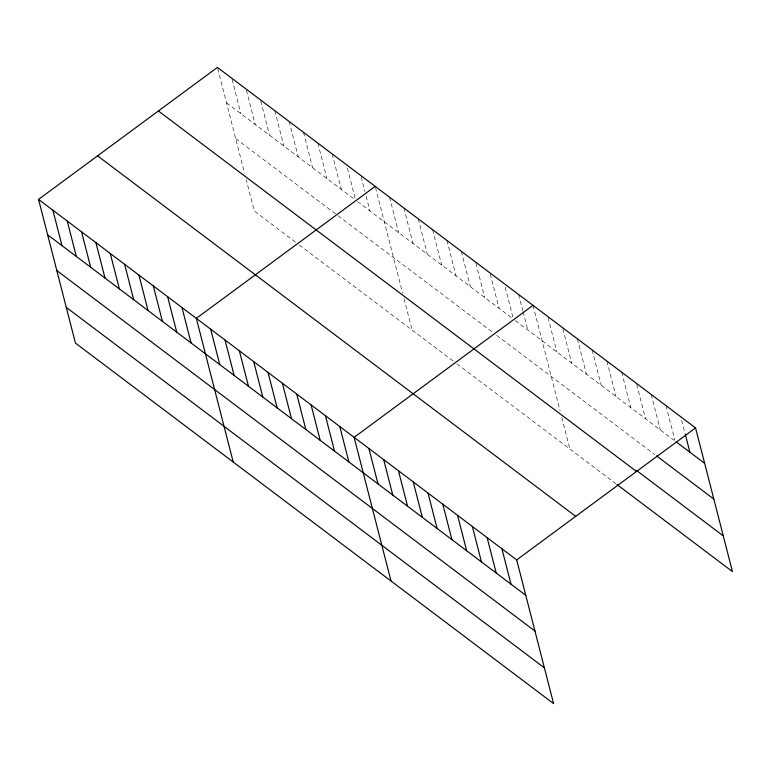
<?xml version="1.0" encoding="UTF-8"?>
<svg xmlns="http://www.w3.org/2000/svg" width="771" height="771" viewBox="0 0 771 771"><rect width="100%" height="100%" fill="white"/><g stroke="black" fill="none" stroke-linecap="round" stroke-linejoin="round"><path stroke-width="0.58" stroke-dasharray="3.85 2.89" d="M226.52 102.842L354.66 199.458M357.522 201.617L512.445 318.423M515.317 320.591L674.172 440.366M235.685 138.558L336.098 214.271M338.006 215.707L492.929 332.513M496.755 335.404L654.714 454.505M295.428 242.094L254.314 211.09L246.248 179.701M299.254 244.976L453.213 361.059M457.039 363.951L616.068 483.851M681.66 420.214L684.889 432.782M665.999 405.642L674.808 439.923M651.225 394.501L660.323 429.919M636.74 384.498L645.539 418.778M621.667 372.21L630.765 407.637M606.883 361.069L615.981 396.496M592.109 349.928L601.207 385.346M577.334 338.777L586.423 374.205M562.84 328.783L571.648 363.064M548.065 317.642L556.864 351.923M532.992 305.355L560.141 411.078M561.818 417.631L569.885 449.03M518.652 294.541L522.757 310.54M523.046 311.677L527.74 329.959M505.188 287.149L513.11 317.999M490.25 274.052L499.059 308.333M475.909 263.239L484.708 297.519M461.27 251.279L470.368 286.696M446.929 240.465L456.027 275.883M432.579 229.642L441.677 265.07M418.239 218.829L427.336 254.257M403.898 208.016L412.986 243.434M389.548 197.203L398.646 232.62M375.496 187.526L402.635 293.221M404.033 298.666L412.1 330.055M361.156 176.713L364.972 191.565M366.148 196.133L369.955 210.994M347.403 168.184L355.325 199.034M332.176 153.94L341.274 189.358M317.835 143.127L326.923 178.544M303.485 132.304L312.583 167.731M289.144 121.49L298.242 156.918M274.794 110.677L283.892 146.105M260.743 101.001L269.551 135.282M246.402 90.188L255.201 124.468M232.061 79.374L240.86 113.655M217.711 68.561L244.561 173.138"/><path stroke-width="1.16" d="M38.55 199.4L516.686 559.91L553.578 703.586L75.442 343.076L38.55 199.4L217.422 67.414L695.558 427.924L732.45 571.6L616.993 484.545M375.207 186.38L196.335 318.365L233.227 462.041M532.992 305.355L354.12 437.34L391.013 581.016M516.686 559.91L695.558 427.924M676.022 441.764L704.655 463.352M656.564 455.892L713.83 499.078M636.451 470.416L723.275 535.874M158.392 110.966L636.538 471.486M97.58 155.848L575.715 516.358M47.648 234.827L525.783 595.337M56.813 270.544L534.958 631.054M66.267 307.35L544.403 667.859M685.188 433.928L689.881 452.211M501.911 548.769L511.009 584.196M487.127 537.628L496.225 573.046M472.353 526.477L481.451 561.905M457.579 515.336L466.667 550.764M442.795 504.195L451.893 539.623M428.021 493.055L437.109 528.472M413.237 481.914L422.335 517.331M398.462 470.763L407.551 506.19M383.679 459.622L392.776 495.049M368.904 448.481L377.992 483.909M339.78 426.517L348.877 461.945M325.429 415.704L334.527 451.131M311.089 404.891L320.187 440.318M296.748 394.077L305.836 429.495M282.398 383.264L291.496 418.682M268.057 372.441L277.155 407.869M253.717 361.628L262.805 397.055M239.367 350.815L248.464 386.242M225.026 340.001L234.124 375.419M210.676 329.188L219.774 364.606M181.995 307.552L191.083 342.979M167.644 296.739L176.742 332.166M153.304 285.925L162.402 321.343M138.963 275.102L148.051 310.53M124.613 264.289L133.711 299.717M110.272 253.476L119.37 288.903M95.922 242.663L105.02 278.08M81.581 231.849L90.679 267.267M67.241 221.026L76.329 256.454M52.891 210.213L61.988 245.641"/></g></svg>
